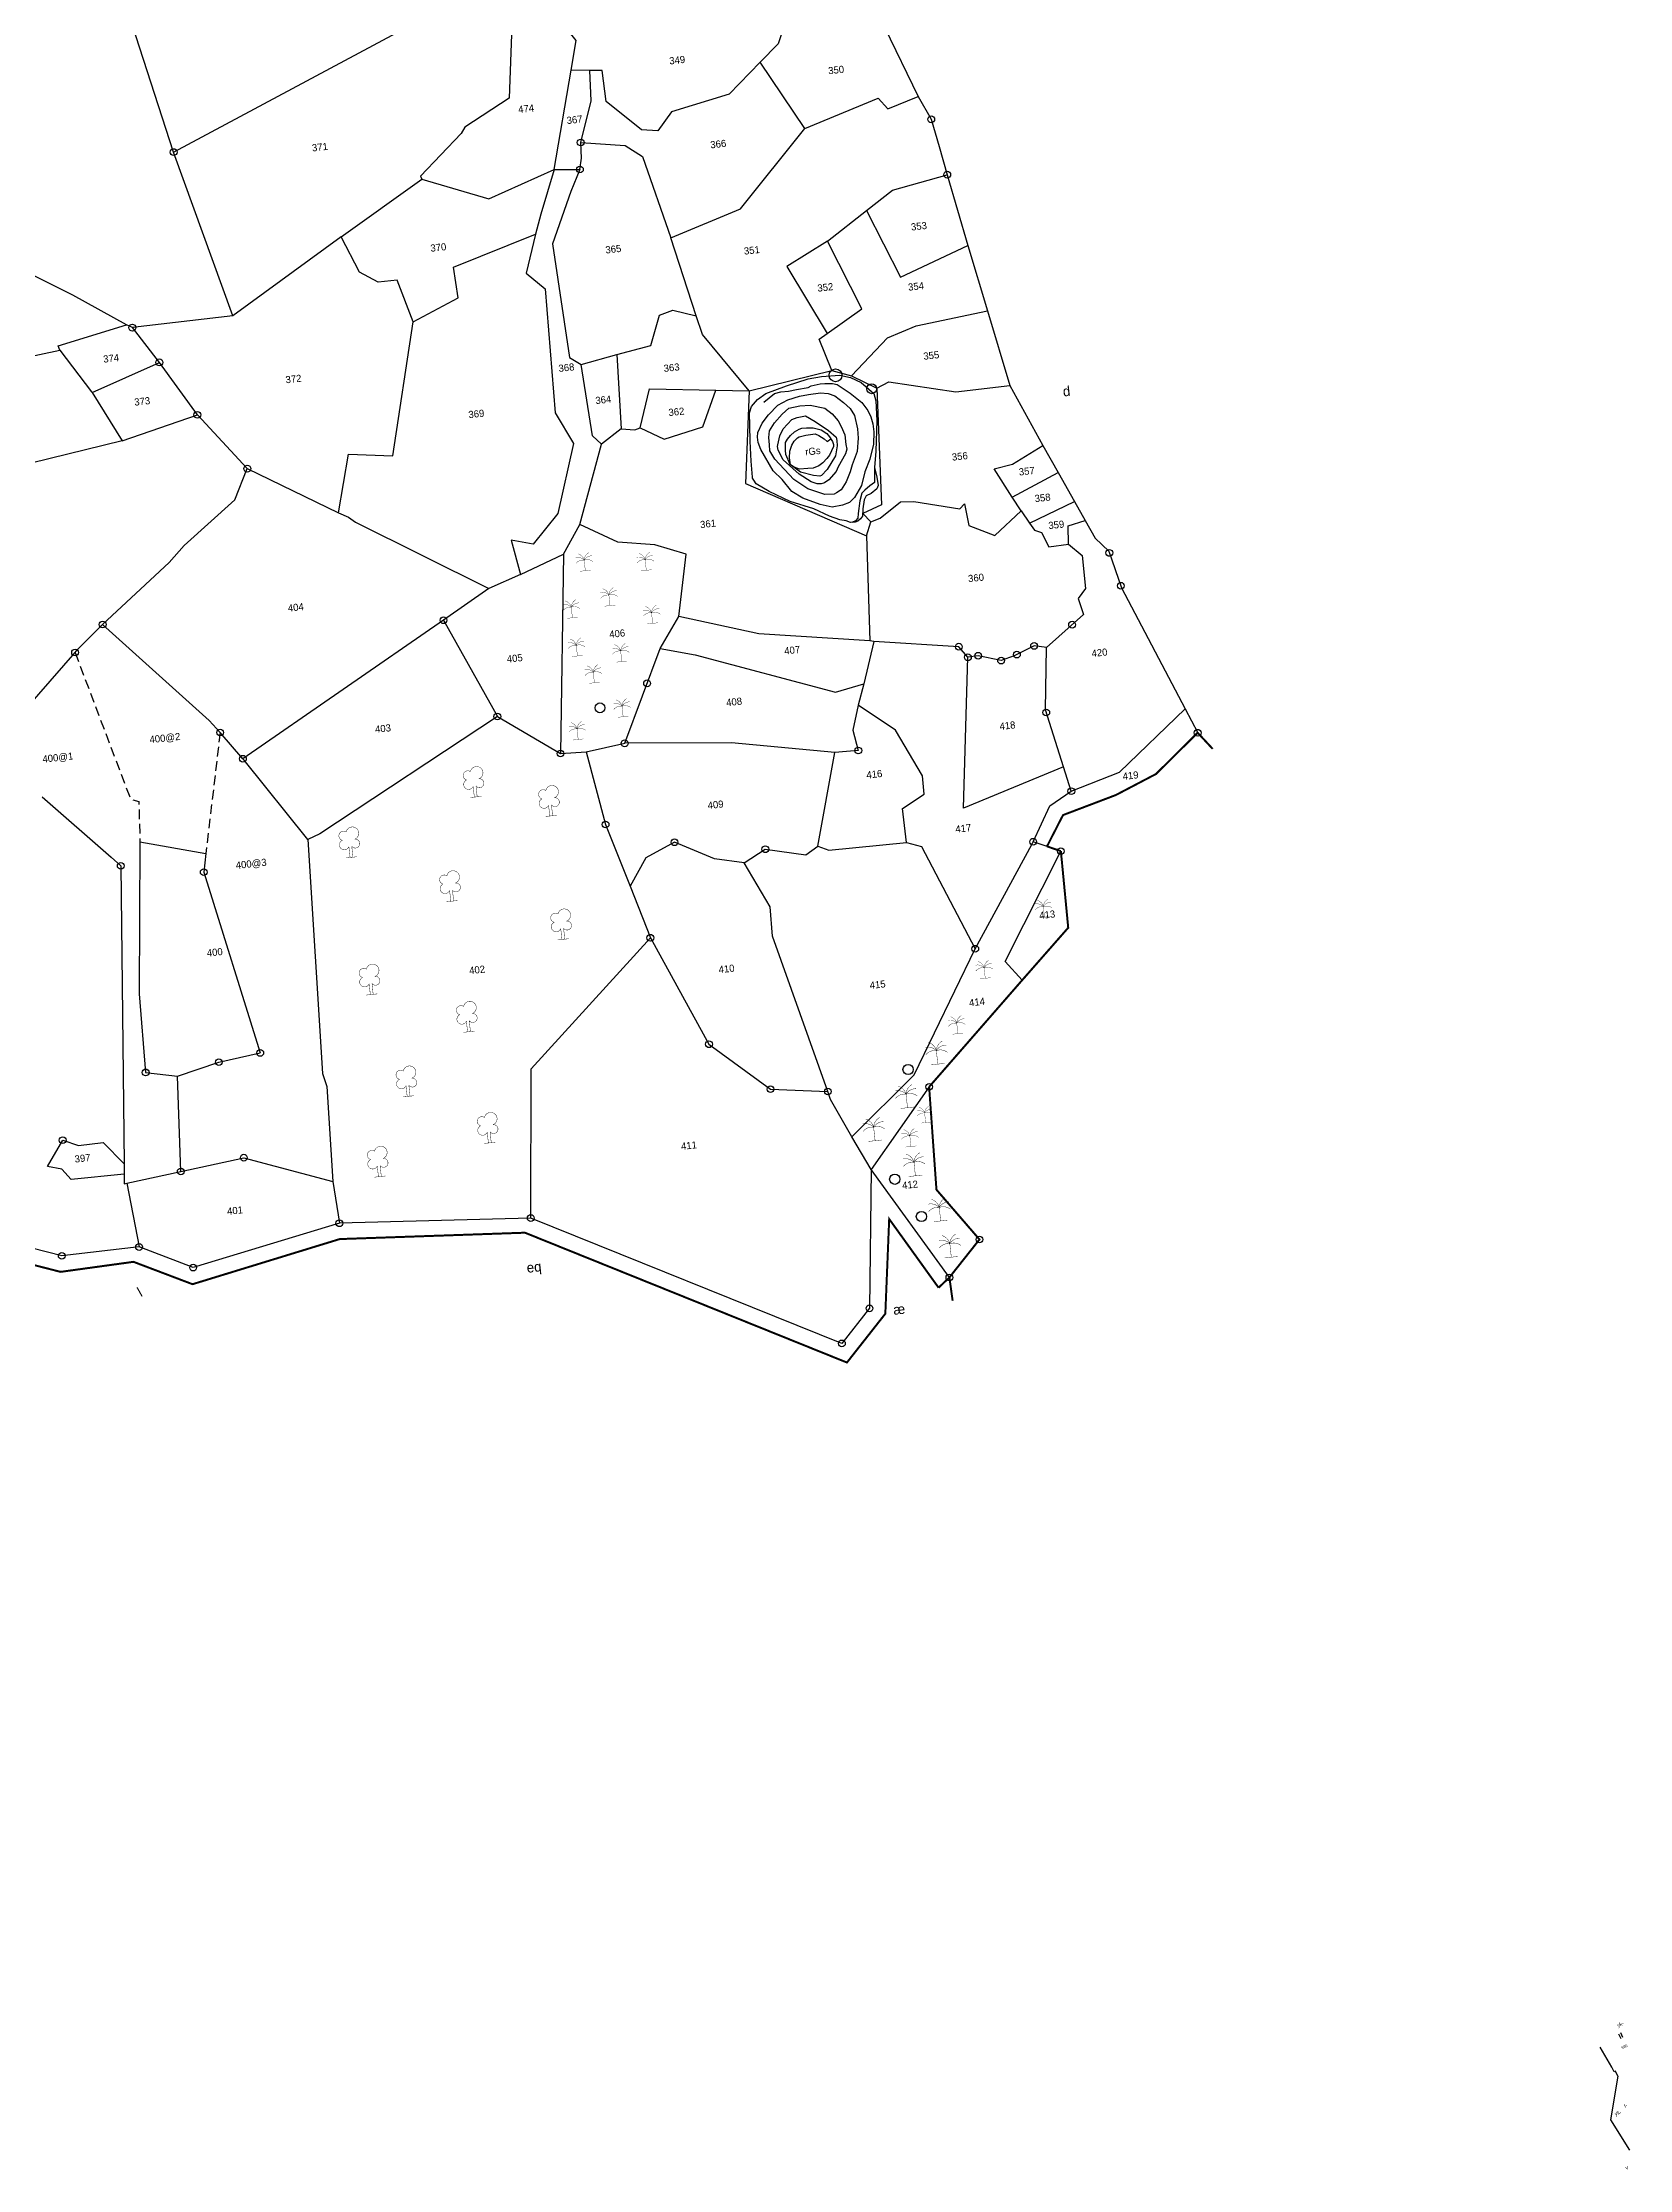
# Model space of a CAD drawing. Header units: metres. Extents: x 279520 to 281824, y 2032582 to 2036146.
# Drawn here: x 280166 to 280988, y 2034482 to 2035585 of the extents above; entities that cross this region are included whole.
import ezdxf
from ezdxf.enums import TextEntityAlignment as Align

# ---------------------------------------------------------------- set-up
doc = ezdxf.new("R2010")
doc.units = ezdxf.units.M
doc.header["$MEASUREMENT"] = 0
for name, pattern in [('DASHDOT', [1, 0.5, -0.25, 0, -0.25]), ('DASHED', [0.75, 0.5, -0.25]), ('DIVIDE', [1.25, 0.5, -0.25, 0, -0.25, 0, -0.25])]:
    doc.linetypes.add(name, pattern=pattern)
for name, color, linetype in [('OFF', 1, 'Continuous'), ('OTHERS', 1, 'Continuous'), ('POLY_PARCEL', 6, 'Continuous'), ('POLY_ROAD', 30, 'Continuous'), ('POLY_SUBPARCEL', 6, 'DASHED'), ('POLY_WATER', 4, 'Continuous'), ('SYM_STONE', 1, 'Continuous'), ('SYM_TREE', 1, 'Continuous'), ('SYM_WELL', 1, 'Continuous'), ('TEXT_MAPIN', 7, 'Continuous'), ('TEXT_MAPOUT', 7, 'Continuous'), ('TEXT_PARCEL', 7, 'Continuous'), ('V_BOUND_LINE', 7, 'Continuous'), ('V_BOUND_STREAM_LINE', 7, 'DASHDOT'), ('V_DIVIDE_LINE', 7, 'DIVIDE')]:
    doc.layers.add(name, color=color, linetype=linetype)
doc.styles.add('TEXT_MAP', font='')
doc.styles.get('TEXT_MAP').set_extended_font_data('Kruti Dev 050')

# ---------------------------------------------------------------- blocks, each defined once
blk = doc.blocks.new('PAKKAWELL')
blk.add_circle((0, 0), 1.81)
blk = doc.blocks.new('SINDHITREE')
at = {"const_width": 0.1}
for points in [[(0, 3.42, 0.264754), (-1.75, 5.67, 0.264754)], [(1.75, 5.67, 0.264754), (0, 3.42, 0.264754)], [(0, 3.42, 0.264754), (-2.75, 2.68, 0.264754)], [(0, 3.42, 0.264754), (-2.62, 4.55, 0.264754)], [(2.62, 4.55, 0.264754), (0, 3.42, 0.264754)], [(2.75, 2.68, 0.264754), (0, 3.42, 0.264754)]]:
    blk.add_lwpolyline(points, format="xyb", dxfattribs=at)
for points in [[(-1.71, 0), (1.71, 0)], [(0, 3.42), (0, 0)]]:
    blk.add_lwpolyline(points, dxfattribs=at)
blk = doc.blocks.new('MANGOTREE')
at = {"const_width": 0.08}
for points in [[(-0.5, 5.02, 1.205607), (-1.4, 3.49, 1.50414)], [(-0.5, 5.02, -1.712327), (0.97, 3.44, -1.50414)], [(-1.4, 3.49, 1.50414), (-0.28, 2.12, 1.50414)], [(0.28, 2.13, 1.763654), (0.97, 3.44, 1.763654)]]:
    blk.add_lwpolyline(points, format="xyb", dxfattribs=at)
for points in [[(-1.08, 0), (1.08, 0)], [(-0.28, 2.12), (-0.28, 0)], [(0.28, 2.13), (0.28, 0)]]:
    blk.add_lwpolyline(points, dxfattribs=at)
blk = doc.blocks.new('STONE')
blk.add_circle((0, 0), 0.851)
blk = doc.blocks.new('dsf')
at = {"layer": 'OFF'}
for points in [[(280216.1, 2035170.2), (280216.1, 2035170.2), (280250.3, 2035164.2)], [(280982.1, 2034530.4), (280978.4, 2034507.7), (280988.2, 2034492)]]:
    blk.add_lwpolyline(points, dxfattribs=at)
at = {"layer": 'OTHERS'}
blk.add_lwpolyline([(280533.6, 2035359.2), (280533, 2035367.6), (280532.4, 2035377.9), (280532.2, 2035386), (280532.1, 2035392.6), (280533.2, 2035395.9), (280536.3, 2035399.6), (280540.6, 2035402.6), (280551.2, 2035406.7), (280562.5, 2035410.3), (280569.5, 2035411.5), (280578.9, 2035412.1), (280584.5, 2035410.9), (280589.9, 2035408.3), (280596.6, 2035402.6), (280597.6, 2035398.9), (280598.1, 2035388.7), (280597.5, 2035372.7), (280596.8, 2035364.3), (280598.1, 2035359.3), (280598.8, 2035354.9), (280598.1, 2035353.2), (280595.2, 2035350.8), (280592.6, 2035349.6), (280591.6, 2035347.6), (280590.8, 2035342.8), (280590.7, 2035339), (280589.6, 2035337.6), (280588.3, 2035336.5), (280586.9, 2035336), (280584.4, 2035335.7), (280582.2, 2035336.6), (280578.9, 2035337.2), (280573.6, 2035339.1), (280565.5, 2035342.8), (280553.2, 2035346.7), (280542.3, 2035351.9), (280535.6, 2035355.9), (280534.3, 2035357.8), (280533.7, 2035358.8)], close=True, dxfattribs=at)
for points in [[(280539.6, 2035398.2), (280545.1, 2035402.6), (280548.3, 2035403.5), (280552.3, 2035403.9), (280556.5, 2035404.7), (280562.5, 2035405.8), (280564, 2035406.6), (280568.8, 2035407.6), (280571.2, 2035407.9), (280575.1, 2035407.8), (280577.5, 2035407.3), (280584.2, 2035402.9), (280590.4, 2035398), (280593.4, 2035393.8), (280594.9, 2035390.5), (280596.1, 2035386.9), (280596.5, 2035382.7), (280596.4, 2035376.4), (280594.5, 2035368.7), (280591.9, 2035362), (280590.1, 2035354.9), (280586.6, 2035348.8), (280584, 2035346.1), (280580.3, 2035344.7), (280574.9, 2035343.7), (280568.8, 2035345.1), (280559.8, 2035348.4), (280554, 2035351.9), (280549.1, 2035358.1), (280544.3, 2035362.6), (280538, 2035373.7), (280536.6, 2035377.2), (280536.2, 2035380.1), (280536.4, 2035382.5), (280538.6, 2035387.2), (280542, 2035391.6), (280546.8, 2035396.6), (280552, 2035399.4), (280558, 2035401.3), (280562.6, 2035402.1), (280568.9, 2035403), (280572.8, 2035402.6), (280576.4, 2035401.4), (280580.8, 2035398), (280584.2, 2035394.9), (280586.5, 2035391.2), (280588, 2035384.3), (280588.4, 2035379.5), (280587.9, 2035372.6), (280585.3, 2035365.7), (280584.2, 2035362.1), (280582.2, 2035356.8), (280579.6, 2035352.7), (280577.2, 2035351.1), (280576, 2035350.5), (280571.1, 2035350.3), (280562.3, 2035353.3), (280555, 2035358.1), (280545.2, 2035368.7), (280542.7, 2035372.9), (280542.5, 2035376.1), (280542.1, 2035379.8), (280542.5, 2035383.3), (280545, 2035387.4), (280549, 2035391.9), (280552.5, 2035395), (280558.1, 2035396.2), (280563.5, 2035396.6), (280571.2, 2035395.1), (280575, 2035392.1), (280578.1, 2035388.5), (280579.6, 2035385.6), (280581.5, 2035381.3), (280582, 2035376.3), (280582.5, 2035373.8), (280581.8, 2035371.3), (280578, 2035364.6), (280577, 2035362.3), (280573.3, 2035357.9), (280570.9, 2035356.4), (280570.5, 2035356.1), (280569.2, 2035355.8), (280567.1, 2035355.8), (280564.1, 2035356.9), (280557.8, 2035360.8), (280549.6, 2035368.3), (280547, 2035373.3), (280546.6, 2035375.1), (280546.7, 2035376.1), (280547.8, 2035380.7), (280549.5, 2035384.4), (280554, 2035389.2), (280556.8, 2035390.3), (280561.2, 2035391), (280566.2, 2035388.1), (280573.1, 2035383.5), (280577, 2035380), (280577.3, 2035378.3), (280577.5, 2035375.6), (280576.6, 2035370.4), (280572.4, 2035363.2), (280569.5, 2035360.2), (280568.5, 2035359.8), (280565.2, 2035360.2), (280558.5, 2035361.9), (280553.1, 2035365.8), (280550.9, 2035371), (280550.7, 2035373.2), (280550.7, 2035377.2), (280551.8, 2035378.9), (280553.4, 2035380.8), (280555.5, 2035382.8), (280557.8, 2035384.2), (280559.2, 2035384.7), (280561.7, 2035384.9), (280565.1, 2035384.8), (280569.2, 2035383.8), (280572.1, 2035381.9), (280573.6, 2035380.2), (280575.1, 2035377.8), (280575.6, 2035376.2), (280575.6, 2035375.1), (280573.5, 2035370.7), (280572.1, 2035369), (280570.1, 2035366.7), (280568, 2035365.2), (280565.1, 2035364), (280562.4, 2035363.7), (280558, 2035363.4), (280555.2, 2035364.4), (280553.4, 2035365.6), (280552.9, 2035369.3), (280553, 2035372.8), (280554.1, 2035375.8), (280555.3, 2035378), (280557, 2035379.6), (280557.8, 2035380.2), (280561.3, 2035381.1), (280566.2, 2035381.7), (280568.1, 2035380.8), (280570.8, 2035379.2), (280572.4, 2035377.8), (280574.3, 2035379.1)], [(280596.8, 2035364.3), (280596.9, 2035357.3), (280596.8, 2035356.5), (280594.5, 2035354.8), (280591.8, 2035352.6), (280590.4, 2035351), (280589.2, 2035347.1), (280588.5, 2035340.4), (280588.3, 2035338.1), (280587, 2035336.7), (280585.2, 2035335.8)], [(280982.6, 2034552.3), (280983.7, 2034549.8)], [(280983.6, 2034552.9), (280984.6, 2034550.6)]]:
    blk.add_lwpolyline(points, dxfattribs=at)
at = {"layer": 'POLY_PARCEL'}
for points in [[(280233.6, 2035527.8), (280192.8, 2035653.9)], [(280233.6, 2035527.8), (280411.2, 2035623)], [(280598.2, 2035601), (280584.3, 2035595.6), (280550.8, 2035595.1), (280546.9, 2035583.9), (280537.7, 2035574.5)], [(280434.4, 2035595.3), (280408.9, 2035593.6), (280407.5, 2035555.7), (280384.6, 2035540.8), (280382.7, 2035537.4), (280361.6, 2035515.3)], [(280439.7, 2035570.2), (280442.3, 2035585.7), (280434.4, 2035595.3)], [(280430.9, 2035518.7), (280439.7, 2035570.2)], [(280449.4, 2035570.1), (280439.7, 2035570.2)], [(280444.6, 2035532.8), (280450, 2035554.3), (280449.4, 2035570.1)], [(280537.7, 2035574.5), (280521.5, 2035557.8), (280491.7, 2035548.6), (280484.6, 2035538.8), (280476.1, 2035539.3), (280457.8, 2035554), (280455.7, 2035570.1), (280449.4, 2035570.1)], [(280560.7, 2035540), (280537.7, 2035574.5)], [(280560.7, 2035540), (280598.8, 2035555.8), (280603.8, 2035550.2), (280619.6, 2035556.7)], [(280444.2, 2035518.8), (280445, 2035524.7), (280444.6, 2035532.8)], [(280444.6, 2035532.8), (280467.7, 2035531.2), (280476.7, 2035525.6), (280491.4, 2035483.4)], [(280491.4, 2035483.4), (280527.5, 2035498.4), (280560.7, 2035540)], [(280264.2, 2035442.9), (280233.6, 2035527.8)], [(280320.4, 2035483.9), (280362.2, 2035513.8)], [(280361.6, 2035515.3), (280362.2, 2035513.8)], [(280362.2, 2035513.8), (280397, 2035503.6), (280430.9, 2035518.7)], [(280430.9, 2035518.7), (280423.9, 2035495.6), (280421.1, 2035485.2)], [(280444.2, 2035518.8), (280439.5, 2035507.3), (280430, 2035480.2), (280438.8, 2035421.3), (280444.8, 2035417.7)], [(280430.9, 2035518.7), (280444.2, 2035518.8)], [(280606.3, 2035508), (280634.6, 2035516.1)], [(280209.2, 2035438.2), (280209.2, 2035438.2), (280181.3, 2035453.6), (280083.1, 2035502.8)], [(280592.7, 2035497.5), (280606.3, 2035508)], [(280572.5, 2035481.6), (280592.7, 2035497.5)], [(280592.7, 2035497.5), (280610.4, 2035463), (280645.3, 2035479.4)], [(280320.4, 2035483.9), (280264.2, 2035442.9)], [(280357.8, 2035439.8), (280349.5, 2035461.4), (280339.6, 2035460.4), (280329.9, 2035465.6), (280320.4, 2035483.9)], [(280357.8, 2035439.8), (280381.1, 2035452.2), (280378.6, 2035468.1), (280421.1, 2035485.2)], [(280421.1, 2035485.2), (280416.3, 2035465), (280426.2, 2035457), (280431.4, 2035392.6), (280440.8, 2035376.7), (280432.7, 2035340.4), (280419.9, 2035324.6), (280408.5, 2035326.6), (280413.4, 2035308.9)], [(280504.5, 2035442.9), (280491.4, 2035483.4)], [(280572.5, 2035481.6), (280551.5, 2035468.5), (280572.3, 2035433.7)], [(280572.3, 2035433.7), (280590.4, 2035446.5), (280572.5, 2035481.6)], [(280463.4, 2035422.8), (280480.9, 2035427.6), (280485.4, 2035443.2), (280492.4, 2035445.9), (280504.5, 2035442.9)], [(280585, 2035411.9), (280603.6, 2035431.5), (280618.4, 2035437.7), (280655.5, 2035445.5)], [(280174.6, 2035425.2), (280173.8, 2035427.3), (280209.2, 2035438.2)], [(280212.2, 2035436.8), (280209.2, 2035438.2)], [(280264.2, 2035442.9), (280212.2, 2035436.8)], [(280226.2, 2035418.8), (280212.2, 2035436.8)], [(280319.1, 2035340.8), (280324.2, 2035371.2), (280347.3, 2035370.4), (280357.8, 2035439.8)], [(280532, 2035404), (280507.7, 2035433.2), (280504.5, 2035442.9)], [(280574.8, 2035414.5), (280568.2, 2035430.8), (280572.3, 2035433.7)], [(280071.4, 2035403.2), (280174.6, 2035425.2)], [(280174.6, 2035425.2), (280191.1, 2035403.6), (280191.3, 2035403.2)], [(280444.8, 2035417.7), (280463.4, 2035422.8)], [(280463.4, 2035422.8), (280465.6, 2035384.4)], [(280191.3, 2035403.2), (280226.2, 2035418.8)], [(280245.9, 2035391.6), (280226.2, 2035418.8)], [(280455.3, 2035376.4), (280450.7, 2035380.7), (280444.8, 2035417.7)], [(280191.3, 2035403.2), (280206.9, 2035378.1)], [(280475.4, 2035384.9), (280480.3, 2035405), (280514.7, 2035404.4)], [(280475.4, 2035384.9), (280487.9, 2035378.9), (280507.9, 2035385.4), (280514.7, 2035404.4)], [(280514.7, 2035404.4), (280532, 2035404)], [(280598.1, 2035405.5), (280604.3, 2035408.7), (280639.1, 2035403.6), (280667.1, 2035406.8)], [(280206.9, 2035378.1), (280245.9, 2035391.6)], [(280245.9, 2035391.6), (280271.8, 2035363.7)], [(280206.9, 2035378.1), (280065.2, 2035343.3)], [(280465.6, 2035384.4), (280455.3, 2035376.4)], [(280465.6, 2035384.4), (280472.7, 2035383.9)], [(280472.7, 2035383.9), (280475.4, 2035384.9)], [(280444.2, 2035334.8), (280455.3, 2035376.4)], [(280668.2, 2035349), (280658.9, 2035363.6), (280668.5, 2035366.1), (280684.2, 2035375.7)], [(280196.8, 2035282.9), (280231.3, 2035315), (280239.1, 2035323.8), (280265.4, 2035347.5), (280271.8, 2035363.7)], [(280271.8, 2035363.7), (280319.1, 2035340.8)], [(280668.2, 2035349), (280692.1, 2035361.7)], [(280594.9, 2035336.1), (280599.9, 2035338), (280610.4, 2035346.5), (280617.3, 2035346.7), (280641.2, 2035342.9), (280643.5, 2035345.5), (280645.7, 2035334.3), (280659.2, 2035329), (280672.9, 2035341.8)], [(280672.9, 2035341.8), (280668.2, 2035349)], [(280677.3, 2035335.4), (280700.6, 2035346.6)], [(280319.1, 2035340.8), (280324.2, 2035338.6), (280327.8, 2035336), (280397, 2035301.6)], [(280435.6, 2035319.4), (280444.2, 2035334.8)], [(280495.4, 2035287.1), (280499.2, 2035319.4), (280483.1, 2035324.2), (280463.8, 2035325.6), (280444.2, 2035334.8)], [(280672.9, 2035341.8), (280677.3, 2035335.4)], [(280677.3, 2035335.4), (280679.9, 2035331.8), (280683.5, 2035330.6), (280687.2, 2035323.1), (280697.4, 2035324.6)], [(280697.4, 2035324.6), (280697.3, 2035334.1), (280706.1, 2035336.8)], [(280592.7, 2035328.9), (280594.5, 2035274.5)], [(280697.4, 2035324.6), (280704.6, 2035318.6), (280706.3, 2035301.6), (280702.4, 2035296.4), (280705.3, 2035288.1), (280686, 2035270.9)], [(280413.4, 2035308.9), (280435.6, 2035319.4)], [(280435.6, 2035319.4), (280434.1, 2035216)], [(280397, 2035301.6), (280373.5, 2035285.1)], [(280413.4, 2035308.9), (280397, 2035301.6)], [(280182.5, 2035268.4), (280183.6, 2035269.7), (280196.8, 2035282.9)], [(280257.7, 2035226.9), (280252.1, 2035233.2), (280196.8, 2035282.9)], [(280373.5, 2035285.1), (280269.5, 2035213.3)], [(280373.5, 2035285.1), (280401.4, 2035235.2)], [(280485.8, 2035270.5), (280495.4, 2035287.1)], [(280594.5, 2035274.5), (280537, 2035278), (280495.4, 2035287.1)], [(280137.6, 2035217), (280182.5, 2035268.4)], [(280467.4, 2035221.3), (280485.8, 2035270.5)], [(280485.8, 2035270.5), (280503.9, 2035267.2), (280576.7, 2035247.8), (280591.3, 2035252.2)], [(280596.5, 2035274.1), (280591.3, 2035252.2)], [(280596.5, 2035274.1), (280594.5, 2035274.5)], [(280645.3, 2035265.9), (280640.6, 2035271.4), (280596.5, 2035274.1)], [(280686, 2035270.9), (280679.6, 2035271.8), (280669.3, 2035266.6), (280662.5, 2035264.2), (280650.6, 2035266.7), (280645.3, 2035265.9)], [(280694.9, 2035209.1), (280685.5, 2035238.7), (280686, 2035270.9)], [(280694.9, 2035209.1), (280643.1, 2035187.7), (280645.3, 2035265.9)], [(280591.3, 2035252.2), (280588.5, 2035241.1)], [(280401.4, 2035235.2), (280309.3, 2035174.3)], [(280401.4, 2035235.2), (280434.1, 2035216)], [(280588.5, 2035241.1), (280585.6, 2035228.1), (280588.5, 2035217.6), (280576.3, 2035216.5)], [(280613.5, 2035169.9), (280611.4, 2035187.6), (280622.7, 2035195), (280621.8, 2035204.4), (280607.7, 2035228.2), (280588.5, 2035241.1)], [(280698.9, 2035196.5), (280723.9, 2035206.3), (280757.9, 2035239.2)], [(280269.5, 2035213.3), (280257.7, 2035226.9)], [(280303.1, 2035171.4), (280270.1, 2035212.6), (280269.5, 2035213.3)], [(280434.1, 2035216), (280447.4, 2035216.9)], [(280447.4, 2035216.9), (280467.4, 2035221.3)], [(280447.4, 2035216.9), (280457.5, 2035179.2), (280470.2, 2035147.2)], [(280576.3, 2035216.5), (280522.8, 2035221.5), (280467.4, 2035221.3)], [(280567.5, 2035168), (280576.3, 2035216.5)], [(280698.9, 2035196.5), (280694.9, 2035209.1)], [(280165.5, 2035193.5), (280201.2, 2035162.2)], [(280679.1, 2035170.3), (280687.8, 2035188.9), (280698.9, 2035196.5)], [(280216.1, 2035170.2), (280216.1, 2035170.2), (280215.7, 2035091.5), (280219.1, 2035050.7), (280235.6, 2035048.7)], [(280309.3, 2035174.3), (280303.1, 2035171.4)], [(280303.1, 2035171.4), (280310.7, 2035050.1)], [(280529.4, 2035159.3), (280514, 2035161.5), (280493.2, 2035170), (280478.4, 2035161.9), (280470.2, 2035147.2)], [(280567.5, 2035168), (280573.3, 2035165.9), (280613.5, 2035169.9)], [(280613.5, 2035169.9), (280621.2, 2035167.9), (280649.1, 2035114.8)], [(280649.1, 2035114.8), (280678.5, 2035168.8), (280679.1, 2035170.3)], [(280686.3, 2035167.9), (280679.1, 2035170.3)], [(280201.2, 2035162.2), (280206.2, 2035157.8)], [(280206.2, 2035157.8), (280207.9, 2035003.3)], [(280250.3, 2035164.2), (280249.2, 2035154.5), (280249.2, 2035154.5), (280249.2, 2035154.5), (280249.2, 2035154.5), (280249.2, 2035154.5), (280278.5, 2035060.8)], [(280529.4, 2035159.3), (280540.3, 2035166.4), (280561.3, 2035163.5), (280567.5, 2035168)], [(280572.7, 2035040.8), (280544, 2035121.4), (280542.8, 2035136.5), (280529.4, 2035159.3)], [(280673.5, 2035098.6), (280664.6, 2035108.2), (280693.5, 2035165.4)], [(280470.2, 2035147.2), (280480.7, 2035120.5)], [(280418.7, 2034975.2), (280419, 2035052.5), (280480.7, 2035120.5)], [(280480.7, 2035120.5), (280511.1, 2035065.3), (280543, 2035042), (280572.7, 2035040.8)], [(280585.1, 2035017.3), (280617.4, 2035049.5), (280649.1, 2035114.8)], [(280235.6, 2035048.7), (280257, 2035056), (280278.5, 2035060.8), (280278.5, 2035060.8)], [(280237.3, 2034999.3), (280235.6, 2035048.7)], [(280310.7, 2035050.1), (280313, 2035043.4), (280316.1, 2034994.1)], [(280585.1, 2035017.3), (280574, 2035036.6), (280572.7, 2035040.8)], [(280625.2, 2035043.2), (280595.1, 2035000.3)], [(280208, 2034998), (280180.5, 2034995.2), (280175.7, 2035000.5), (280168.2, 2035002), (280176.1, 2035015.6), (280184.3, 2035012.8), (280197.1, 2035014.4), (280207.9, 2035003.3)], [(280595.1, 2035000.3), (280585.1, 2035017.3)], [(280207.9, 2035003.3), (280208, 2034998)], [(280237.3, 2034999.3), (280270, 2035006.5), (280316.1, 2034994.1)], [(280208, 2034998), (280208, 2034993), (280209.4, 2034993.3)], [(280209.4, 2034993.3), (280237.3, 2034999.3)], [(280209.4, 2034993.3), (280215.7, 2034960.2)], [(280316.1, 2034994.1), (280319.5, 2034972.5)], [(280979, 2034535), (280973.1, 2034545.4)], [(280982.1, 2034530.4), (280981, 2034533), (280980.3, 2034532.6), (280979, 2034535)]]:
    blk.add_lwpolyline(points, dxfattribs=at)
at = {"layer": 'POLY_ROAD'}
for points in [[(280598.2, 2035601), (280602.1, 2035592.6), (280619.6, 2035556.7)], [(280619.6, 2035556.7), (280626.3, 2035544.8), (280630.4, 2035530.7)], [(280630.4, 2035530.7), (280634.6, 2035516.1)], [(280634.6, 2035516.1), (280645.3, 2035479.4)], [(280645.3, 2035479.4), (280655.5, 2035445.5)], [(280655.5, 2035445.5), (280667.1, 2035406.8)], [(280667.1, 2035406.8), (280684.2, 2035375.7)], [(280684.2, 2035375.7), (280692.1, 2035361.7)], [(280692.1, 2035361.7), (280700.6, 2035346.6)], [(280700.6, 2035346.6), (280706.1, 2035336.8)], [(280706.1, 2035336.8), (280711.2, 2035327.7), (280718.3, 2035320.9), (280725, 2035301.9), (280757.9, 2035239.2)], [(280757.9, 2035239.2), (280764.4, 2035226.8)], [(280215.7, 2034960.2), (280175.6, 2034955.6), (280136.9, 2034965.5), (280133.4, 2034998.7), (280142.1, 2035007.1), (280140.2, 2035031.5), (280134, 2035032.3)], [(280595.1, 2035000.3), (280594.3, 2034928.4), (280580, 2034910.2), (280418.7, 2034975.2)], [(280635.7, 2034944.4), (280595.1, 2035000.3)], [(280319.5, 2034972.5), (280243.7, 2034949.5), (280215.7, 2034960.2)], [(280418.7, 2034975.2), (280319.5, 2034972.5)]]:
    blk.add_lwpolyline(points, dxfattribs=at)
at = {"layer": 'POLY_SUBPARCEL', "ltscale": 10, "flags": 128}
for points in [[(280182.5, 2035268.4), (280211.3, 2035192.3), (280215.6, 2035191.2), (280216.1, 2035170.2)], [(280257.7, 2035226.9), (280250.3, 2035164.2)]]:
    blk.add_lwpolyline(points, dxfattribs=at)
at = {"layer": 'POLY_WATER'}
for points in [[(280532, 2035404), (280574.8, 2035414.5)], [(280574.8, 2035414.5), (280585, 2035411.9)], [(280585, 2035411.9), (280598.1, 2035405.5)], [(280532, 2035404), (280530, 2035356), (280592.7, 2035328.9)], [(280598.1, 2035405.5), (280600.6, 2035345), (280590.8, 2035340.5), (280594.9, 2035336.1)], [(280592.7, 2035328.9), (280594.9, 2035336.1)]]:
    blk.add_lwpolyline(points, dxfattribs=at)
at = {"layer": 'V_BOUND_LINE', "const_width": 1.03}
for points in [[(280764.4, 2035226.8), (280742.8, 2035205.4), (280722, 2035194.5), (280694.6, 2035184.1), (280686.3, 2035167.9)], [(280686.3, 2035167.9), (280693.5, 2035165.4)], [(280693.5, 2035165.4), (280697.3, 2035125.7), (280673.5, 2035098.6)], [(280673.5, 2035098.6), (280625.2, 2035043.2)], [(280625.2, 2035043.2), (280629, 2034989.9), (280651.3, 2034964.1), (280635.7, 2034944.4)]]:
    blk.add_lwpolyline(points, dxfattribs=at)
at = {"layer": 'V_BOUND_STREAM_LINE', "ltscale": 10, "const_width": 1.03, "flags": 128}
for points in [[(280630.1, 2034939.1), (280604.5, 2034974.7), (280602.5, 2034925.6), (280582.6, 2034900.3), (280415.7, 2034967.6), (280319.7, 2034964.3), (280243.4, 2034940.9), (280212.8, 2034952.5), (280175, 2034947.3), (280129.3, 2034959), (280124.8, 2035001.8), (280133.6, 2035010.3), (280132.5, 2035024.2), (280012.5, 2034975.5), (279995.4, 2034968.6), (280001, 2034950.4), (279995.1, 2034938.4), (279928.6, 2034884.4), (279908.4, 2034876.9), (279890.7, 2034870.2), (279877.5, 2034880.8), (279804.1, 2034912.9), (279745.7, 2034887.3), (279723.7, 2034856.7), (279636.3, 2034835.7), (279545.2, 2034838.6), (279522.9, 2034953.5), (279531, 2034955.1)], [(280630.1, 2034939.1), (280635.7, 2034944.4)]]:
    blk.add_lwpolyline(points, dxfattribs=at)
at = {"layer": 'V_DIVIDE_LINE', "ltscale": 10, "const_width": 1.03, "flags": 128}
for points in [[(280764.4, 2035226.8), (280772.2, 2035218.4)], [(280635.7, 2034944.4), (280637.4, 2034932.3)]]:
    blk.add_lwpolyline(points, dxfattribs=at)
at = {"layer": 'SYM_STONE', "xscale": 2.054505201044057, "yscale": 2.054505201044057, "zscale": 2.054505201044057, "rotation": 6.221600058571906}
for p in [(280626.3, 2035544.8), (280444.6, 2035532.8), (280233.6, 2035527.8), (280444.2, 2035518.8), (280634.6, 2035516.1), (280212.2, 2035436.8), (280226.2, 2035418.8), (280245.9, 2035391.6), (280271.8, 2035363.7), (280718.6, 2035320), (280724.6, 2035303), (280196.8, 2035282.9), (280373.5, 2035285.1), (280699.3, 2035282.8), (280182.5, 2035268.4), (280640.6, 2035271.4), (280645.3, 2035265.9), (280650.6, 2035266.7), (280670.7, 2035267.3), (280679.6, 2035271.8), (280662.5, 2035264.2), (280479, 2035252.4), (280401.4, 2035235.2), (280685.9, 2035237.3), (280257.7, 2035226.9), (280467.4, 2035221.3), (280764.4, 2035226.8), (280269.5, 2035213.3), (280434.1, 2035216), (280588.5, 2035217.6), (280698.9, 2035196.5), (280457.5, 2035179.2), (280493.2, 2035170), (280540.3, 2035166.4), (280679.1, 2035170.3), (280206.2, 2035157.8), (280693.5, 2035165.4), (280249.2, 2035154.5), (280480.7, 2035120.5), (280649.1, 2035114.8), (280257, 2035056), (280278.5, 2035060.8), (280511.1, 2035065.3), (280219.1, 2035050.7), (280543, 2035042), (280572.7, 2035040.8), (280625.2, 2035043.2), (280176.1, 2035015.6), (280270, 2035006.5), (280237.3, 2034999.3), (280319.5, 2034972.5), (280418.7, 2034975.2), (280215.7, 2034960.2), (280651.3, 2034964.1), (280175.6, 2034955.6), (280243.7, 2034949.5), (280635.7, 2034944.4), (280594.3, 2034928.4), (280580, 2034910.2)]:
    blk.add_blockref('STONE', p, dxfattribs=at)
at = {"layer": 'SYM_TREE', "rotation": 6.221600058571906}
for name, p, xscale, yscale, zscale in [('SINDHITREE', (280447, 2035310.8), 1.603019759975104, 1.603019759975104, 1.603019759975104), ('SINDHITREE', (280478.6, 2035311), 1.603019759975104, 1.603019759975104, 1.603019759975104), ('SINDHITREE', (280459.8, 2035292.7), 1.603019759975104, 1.603019759975104, 1.603019759975104), ('SINDHITREE', (280440.3, 2035286.4), 1.603019759975104, 1.603019759975104, 1.603019759975104), ('SINDHITREE', (280481.9, 2035283.5), 1.603019759975104, 1.603019759975104, 1.603019759975104), ('SINDHITREE', (280442.9, 2035266.6), 1.603019759975104, 1.603019759975104, 1.603019759975104), ('SINDHITREE', (280465.9, 2035263.7), 1.603019759975104, 1.603019759975104, 1.603019759975104), ('SINDHITREE', (280451.7, 2035252.7), 1.603019759975104, 1.603019759975104, 1.603019759975104), ('SINDHITREE', (280466.6, 2035235.1), 1.603019759975104, 1.603019759975104, 1.603019759975104), ('SINDHITREE', (280443.3, 2035223.3), 1.603019759975104, 1.603019759975104, 1.603019759975104), ('MANGOTREE', (280390.2, 2035193.5), 2.657742845076576, 2.657742845076576, 2.657742845076576), ('MANGOTREE', (280429.3, 2035183.7), 2.657742845076576, 2.657742845076576, 2.657742845076576), ('MANGOTREE', (280325.8, 2035162.2), 2.657742845076576, 2.657742845076576, 2.657742845076576), ('MANGOTREE', (280378, 2035139.5), 2.657742845076576, 2.657742845076576, 2.657742845076576), ('MANGOTREE', (280435.6, 2035119.7), 2.657742845076576, 2.657742845076576, 2.657742845076576), ('SINDHITREE', (280685, 2035131.2), 1.603019759975104, 1.603019759975104, 1.603019759975104), ('MANGOTREE', (280336.3, 2035091.1), 2.657742845076576, 2.657742845076576, 2.657742845076576), ('SINDHITREE', (280654.3, 2035099.5), 1.603019759975104, 1.603019759975104, 1.603019759975104), ('MANGOTREE', (280386.7, 2035071.8), 2.657742845076576, 2.657742845076576, 2.657742845076576), ('SINDHITREE', (280640.1, 2035070.8), 1.603019759975104, 1.603019759975104, 1.603019759975104), ('SINDHITREE', (280629.7, 2035055), 2.054505201044057, 2.054505201044057, 2.054505201044057), ('MANGOTREE', (280355.4, 2035038.3), 2.657742845076576, 2.657742845076576, 2.657742845076576), ('SINDHITREE', (280614, 2035032.4), 2.054505201044057, 2.054505201044057, 2.054505201044057), ('MANGOTREE', (280397.5, 2035014.2), 2.657742845076576, 2.657742845076576, 2.657742845076576), ('SINDHITREE', (280597.2, 2035015.3), 2.054505201044057, 2.054505201044057, 2.054505201044057), ('SINDHITREE', (280623.4, 2035024.7), 1.448338273829928, 1.448338273829928, 1.448338273829928), ('SINDHITREE', (280615.8, 2035012.3), 1.603019759975104, 1.603019759975104, 1.603019759975104), ('MANGOTREE', (280340.5, 2034996.7), 2.657742845076576, 2.657742845076576, 2.657742845076576), ('SINDHITREE', (280618.1, 2034997.1), 2.054505201044057, 2.054505201044057, 2.054505201044057), ('SINDHITREE', (280631.2, 2034973.7), 2.054505201044057, 2.054505201044057, 2.054505201044057), ('SINDHITREE', (280636.7, 2034954.9), 2.054505201044057, 2.054505201044057, 2.054505201044057)]:
    blk.add_blockref(name, p, dxfattribs=dict(at, xscale=xscale, yscale=yscale, zscale=zscale))
at = {"layer": 'SYM_WELL', "rotation": 6.221600058571906}
for p, xscale, yscale, zscale in [((280576.7, 2035412.1), 1.842320168575243, 1.842320168575243, 1.842320168575243), ((280595.4, 2035405.1), 1.411941466731438, 1.411941466731438, 1.411941466731438), ((280454.6, 2035239.7), 1.411941466731438, 1.411941466731438, 1.411941466731438), ((280614.3, 2035052.2), 1.466195073949784, 1.466195073949784, 1.466195073949784), ((280607.4, 2034995.3), 1.466195073949784, 1.466195073949784, 1.466195073949784), ((280621.2, 2034976), 1.466195073949784, 1.466195073949784, 1.466195073949784)]:
    blk.add_blockref('PAKKAWELL', p, dxfattribs=dict(at, xscale=xscale, yscale=yscale, zscale=zscale))
at = {"layer": 'TEXT_MAPIN', "style": 'TEXT_MAP'}
blk.add_text('rGs', height=3.7, rotation=6.2216, dxfattribs=at).set_placement((280561.2, 2035370.5))
at = {"layer": 'TEXT_MAPOUT', "style": 'TEXT_MAP'}
for s, height, rotation, p in [('d', 5.14, 6.2216, (280694.8, 2035401.1)), ('eq', 5.14, 6.2216, (280416.9, 2034946.8)), ('l', 5.14, 29.2977, (280216.6, 2034934.2)), ('æ', 5.14, 6.2216, (280606.9, 2034925)), ('yk-', 1.93, 24.5742, (280982.3, 2034555.6)), ('yk-', 1.93, 24.5742, (280981.1, 2034509.7)), ('l-', 1.93, 24.5742, (280986, 2034513.9)), ('v', 1.93, 24.5742, (280986.6, 2034481.8))]:
    blk.add_text(s, height=height, rotation=rotation, dxfattribs=at).set_placement(p)
at = {"layer": 'TEXT_PARCEL', "style": 'TEXT_MAP'}
for s, height, rotation, p in [('349', 3.7, 6.2216, (280494.6, 2035575.5)), ('350', 3.7, 6.2216, (280577, 2035570.4)), ('474', 3.7, 6.2216, (280416.3, 2035550.3)), ('367', 3.7, 6.2216, (280441.4, 2035544.6)), ('371', 3.7, 6.2216, (280309.4, 2035530.4)), ('366', 3.7, 6.2216, (280515.9, 2035532)), ('353', 3.7, 6.2216, (280619.9, 2035489.4)), ('370', 3.7, 6.2216, (280370.8, 2035478.4)), ('365', 3.7, 6.2216, (280461.5, 2035477.5)), ('351', 3.7, 6.2216, (280533.3, 2035476.9)), ('352', 3.7, 6.2216, (280571.4, 2035457.7)), ('354', 3.7, 6.2216, (280618.4, 2035458.2)), ('374', 3.7, 6.2216, (280201.2, 2035420.9)), ('355', 3.7, 6.2216, (280626.3, 2035422.4)), ('372', 3.7, 6.2216, (280295.7, 2035410.2)), ('368', 3.7, 6.2216, (280437.2, 2035416.1)), ('363', 3.7, 6.2216, (280491.7, 2035416.1)), ('373', 3.7, 6.2216, (280217.3, 2035398.6)), ('364', 3.7, 6.2216, (280456.3, 2035399.4)), ('369', 3.7, 6.2216, (280390.5, 2035392.1)), ('362', 3.7, 6.2216, (280494.2, 2035393.2)), ('356', 3.7, 6.2216, (280641.1, 2035370.1)), ('357', 3.7, 6.2216, (280675.8, 2035362.4)), ('358', 3.7, 6.2216, (280684, 2035348.6)), ('361', 3.7, 6.2216, (280510.6, 2035335.1)), ('359', 3.7, 6.2216, (280691.1, 2035334.6)), ('360', 3.7, 6.2216, (280649.5, 2035307.1)), ('404', 3.7, 6.2216, (280296.9, 2035291.8)), ('406', 3.7, 6.2216, (280463.5, 2035278.2)), ('405', 3.7, 6.2216, (280410.4, 2035265.4)), ('407', 3.7, 6.2216, (280554.2, 2035269.6)), ('420', 3.7, 6.2216, (280713.5, 2035268.3)), ('408', 3.7, 6.2216, (280524.1, 2035242.8)), ('400@2', 3.7, 6.2216, (280229.1, 2035223.8)), ('403', 3.7, 6.2216, (280342.1, 2035229)), ('418', 3.7, 6.2216, (280665.8, 2035230.5)), ('400@1', 3.7, 6.2216, (280173.6, 2035213.7)), ('416', 3.7, 6.2216, (280596.8, 2035205.3)), ('419', 3.7, 6.2216, (280729.6, 2035204.6)), ('409', 3.7, 6.2216, (280514.5, 2035189.5)), ('417', 3.7, 6.2216, (280642.9, 2035177.2)), ('400@3', 3.7, 6.2216, (280273.8, 2035158.6)), ('413', 3.7, 6.2216, (280686.4, 2035132.5)), ('400', 3.7, 6.2216, (280254.9, 2035113)), ('402', 3.7, 6.2216, (280390.9, 2035103.9)), ('410', 3.7, 6.2216, (280520.2, 2035104.4)), ('415', 3.7, 6.2216, (280598.5, 2035096.2)), ('414', 3.7, 6.2216, (280650, 2035087.2)), ('411', 3.7, 6.2216, (280500.7, 2035012.8)), ('397', 3.7, 6.2216, (280186.4, 2035006.2)), ('412', 3.7, 6.2216, (280615.3, 2034992.5)), ('401', 3.7, 6.2216, (280265.4, 2034979.1)), ('590', 1.39, 24.5742, (280985.6, 2034545.6))]:
    blk.add_text(s, height=height, rotation=rotation, dxfattribs=at).set_placement(p, align=Align.MIDDLE)
blk = doc.blocks.new('gfdsf')
blk.add_blockref('dsf', (0, 0))

msp = doc.modelspace()

# ---------------------------------------------------------------- block references
msp.add_blockref('gfdsf', (0, 0))

doc.saveas('drawing.dxf')
